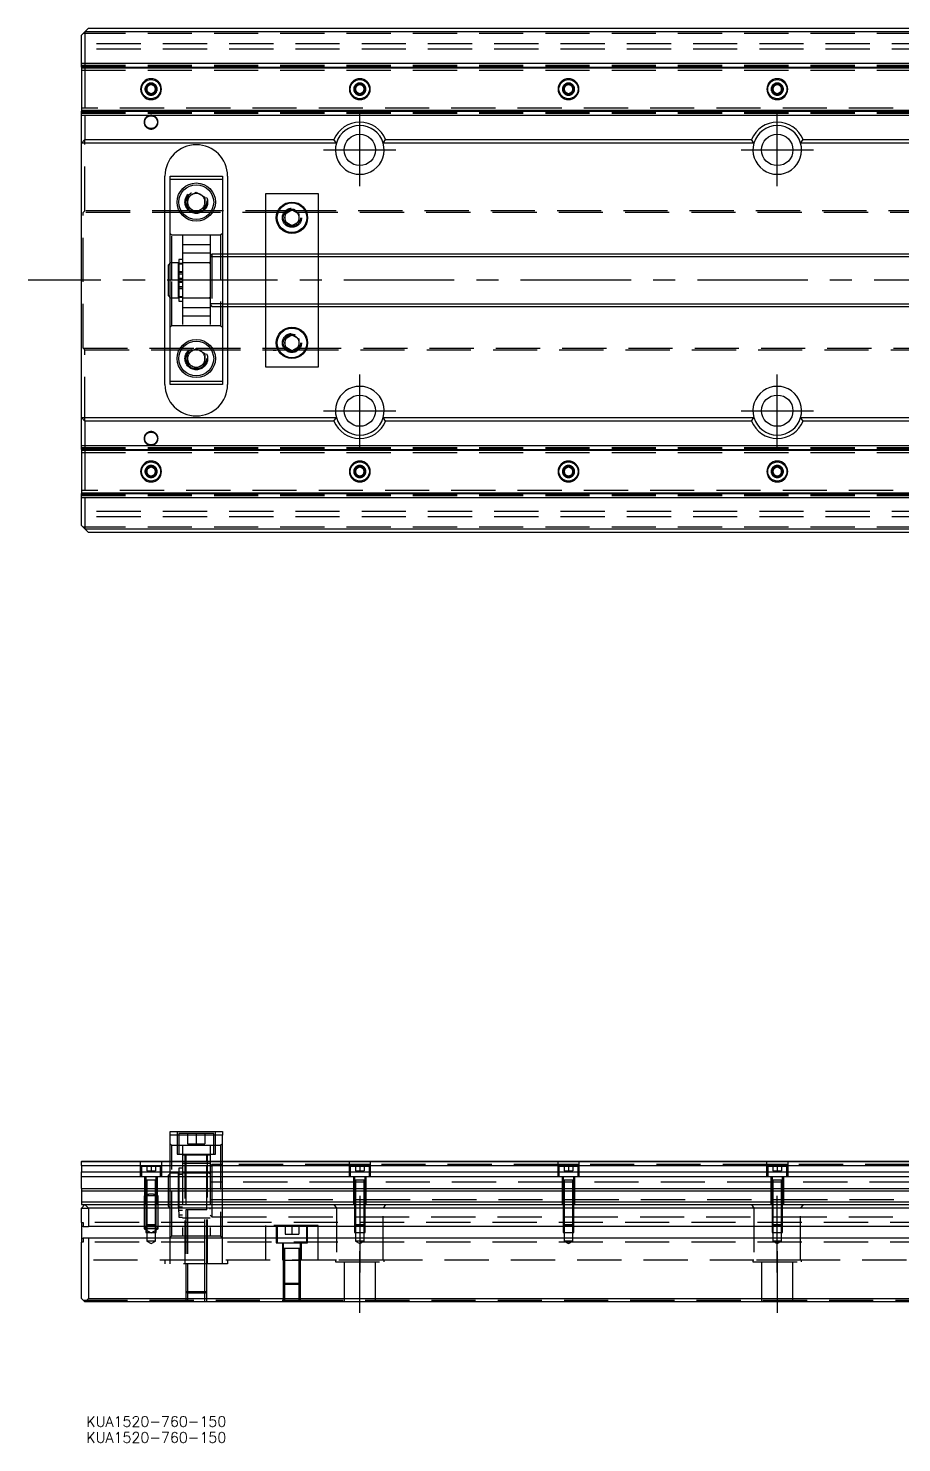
# Model space of a CAD drawing. Extents: x -15 to 1006, y -334 to 81.
# Drawn here: x -15.3 to 235.8, y -334.4 to 72.5 of the extents above; entities that cross this region are included whole.
import ezdxf

# ---------------------------------------------------------------- set-up
doc = ezdxf.new("R2010")
doc.units = 0
doc.linetypes.add('CENTER', pattern=[50.8, 31.75, -6.35, 6.35, -6.35])
doc.linetypes.add('DASHED', pattern=[19.05, 12.7, -6.35])
doc.layers.get('0').update_dxf_attribs({"linetype": 'CONTINUOUS'})
doc.layers.add('CENTER', color=1, linetype='CENTER')
doc.styles.get("Standard").update_dxf_attribs({"font": 'txt.shx', "height": 3, "bigfont": 'bigfont.shx'})

# ---------------------------------------------------------------- blocks, each defined once
blk = doc.blocks.new('*U2')
at = {"color": 7, "linetype": 'CONTINUOUS'}
blk.add_text('KUA1520-760-150', height=3, dxfattribs=at).set_placement((1.38, -329.79))
blk = doc.blocks.new('*U3')
at = {"color": 7, "linetype": 'CONTINUOUS'}
blk.add_text('KUA1520-760-150', height=3, dxfattribs=at).set_placement((1.38, -334.37))

msp = doc.modelspace()

# ---------------------------------------------------------------- linework, layer by layer
at = {"color": 7, "linetype": 'CONTINUOUS'}
for p, q in [((1, 71.5), (0, 70.5)), ((0, 62.5), (0, 70.5)), ((2, 72.5), (1, 71.5)), ((1, 71.5), (1, 62.5)), ((305, 71.5), (1, 71.5)), ((2, 72.5), (305, 72.5)), ((0, 61.32), (0, 62.5)), ((0, 62.5), (305, 62.5)), ((0, 61.32), (305, 61.32)), ((0, 61.32), (0, 61.1)), ((0, 61.1), (305, 61.1)), ((0, 61.1), (0, 48.9)), ((18.75, 55.72), (20, 56.44)), ((18.75, 54.28), (18.75, 55.72)), ((20, 53.56), (18.75, 54.28)), ((20, 56.44), (21.25, 55.72)), ((21.25, 54.28), (20, 53.56)), ((21.25, 55.72), (21.25, 54.28)), ((78.75, 55.72), (80, 56.44)), ((78.75, 54.28), (78.75, 55.72)), ((80, 53.56), (78.75, 54.28)), ((80, 56.44), (81.25, 55.72)), ((81.25, 54.28), (80, 53.56)), ((81.25, 55.72), (81.25, 54.28)), ((138.75, 55.72), (140, 56.44)), ((138.75, 54.28), (138.75, 55.72)), ((140, 53.56), (138.75, 54.28)), ((140, 56.44), (141.25, 55.72)), ((141.25, 54.28), (140, 53.56)), ((141.25, 55.72), (141.25, 54.28)), ((198.75, 55.72), (200, 56.44)), ((198.75, 54.28), (198.75, 55.72)), ((200, 53.56), (198.75, 54.28)), ((200, 56.44), (201.25, 55.72)), ((201.25, 54.28), (200, 53.56)), ((201.25, 55.72), (201.25, 54.28)), ((0, 48.9), (0, 48.68)), ((0, 48.9), (305, 48.9)), ((0, 47.5), (0, 48.68)), ((0, 48.68), (305, 48.68)), ((0, 39.5), (0, 47.5)), ((0, 47.5), (305, 47.5)), ((1, 47.5), (1, 40.5)), ((0, 39.5), (1, 40.5)), ((0, -39.5), (0, 39.5)), ((73.29, 39.5), (0, 39.5)), ((1, 40.5), (72.58, 40.5)), ((73.29, 39.5), (72.58, 40.5)), ((86.71, 39.5), (87.42, 40.5)), ((193.29, 39.5), (86.71, 39.5)), ((87.42, 40.5), (192.58, 40.5)), ((193.29, 39.5), (192.58, 40.5)), ((206.71, 39.5), (207.42, 40.5)), ((305, 39.5), (206.71, 39.5)), ((207.42, 40.5), (305, 40.5)), ((24, -30), (24, 30)), ((25.5, 29), (25.5, 30)), ((25.5, 30), (40.5, 30)), ((25.5, -29), (25.5, 29)), ((40.5, 29), (25.5, 29)), ((40.5, 30), (40.5, 29)), ((40.5, 29), (40.5, -29)), ((42, 30), (42, 7.5)), ((30.5, 23.94), (33, 25.39)), ((33, 25.39), (35.5, 23.94)), ((53, 7.5), (53, 25)), ((53, 25), (68, 25)), ((68, 25), (68, 7.5)), ((30.5, 21.06), (30.5, 23.94)), ((33, 19.61), (30.5, 21.06)), ((35.5, 21.06), (33, 19.61)), ((35.5, 23.94), (35.5, 21.06)), ((58.5, 19.15), (60.5, 20.31)), ((58.5, 16.85), (58.5, 19.15)), ((60.5, 15.69), (58.5, 16.85)), ((60.5, 20.31), (62.5, 19.15)), ((62.5, 16.85), (60.5, 15.69)), ((62.5, 19.15), (62.5, 16.85)), ((25.5, 5), (25, 4.5)), ((25, -4.5), (25, 4.5)), ((305, 7.5), (40.5, 7.5)), ((25, -4.5), (25.5, -5)), ((40.5, -7.5), (305, -7.5)), ((42, -7.5), (42, -30)), ((53, -25), (53, -7.5)), ((68, -7.5), (68, -25)), ((58.5, -16.85), (60.5, -15.69)), ((60.5, -15.69), (62.5, -16.85)), ((30.5, -21.06), (33, -19.61)), ((33, -19.61), (35.5, -21.06)), ((58.5, -19.15), (58.5, -16.85)), ((60.5, -20.31), (58.5, -19.15)), ((62.5, -19.15), (60.5, -20.31)), ((62.5, -16.85), (62.5, -19.15)), ((30.5, -23.94), (30.5, -21.06)), ((33, -25.39), (30.5, -23.94)), ((35.5, -23.94), (33, -25.39)), ((35.5, -21.06), (35.5, -23.94)), ((68, -25), (53, -25)), ((25.5, -30), (25.5, -29)), ((25.5, -29), (40.5, -29)), ((40.5, -30), (25.5, -30)), ((40.5, -29), (40.5, -30)), ((0, -39.5), (73.29, -39.5)), ((1, -40.5), (0, -39.5)), ((0, -47.5), (0, -39.5)), ((72.58, -40.5), (1, -40.5)), ((1, -40.5), (1, -47.5)), ((72.58, -40.5), (73.29, -39.5)), ((86.71, -39.5), (193.29, -39.5)), ((87.42, -40.5), (86.71, -39.5)), ((192.58, -40.5), (87.42, -40.5)), ((192.58, -40.5), (193.29, -39.5)), ((206.71, -39.5), (305, -39.5)), ((207.42, -40.5), (206.71, -39.5)), ((305, -40.5), (207.42, -40.5)), ((0, -48.68), (0, -47.5)), ((0, -47.5), (305, -47.5)), ((0, -48.68), (305, -48.68)), ((0, -48.68), (0, -48.9)), ((0, -48.9), (0, -61.1)), ((0, -48.9), (305, -48.9)), ((18.75, -54.28), (20, -53.56)), ((18.75, -55.72), (18.75, -54.28)), ((20, -56.44), (18.75, -55.72)), ((20, -53.56), (21.25, -54.28)), ((21.25, -55.72), (20, -56.44)), ((21.25, -54.28), (21.25, -55.72)), ((78.75, -54.28), (80, -53.56)), ((78.75, -55.72), (78.75, -54.28)), ((80, -56.44), (78.75, -55.72)), ((80, -53.56), (81.25, -54.28)), ((81.25, -55.72), (80, -56.44)), ((81.25, -54.28), (81.25, -55.72)), ((138.75, -54.28), (140, -53.56)), ((138.75, -55.72), (138.75, -54.28)), ((140, -56.44), (138.75, -55.72)), ((140, -53.56), (141.25, -54.28)), ((141.25, -55.72), (140, -56.44)), ((141.25, -54.28), (141.25, -55.72)), ((198.75, -54.28), (200, -53.56)), ((198.75, -55.72), (198.75, -54.28)), ((200, -56.44), (198.75, -55.72)), ((200, -53.56), (201.25, -54.28)), ((201.25, -55.72), (200, -56.44)), ((201.25, -54.28), (201.25, -55.72)), ((0, -61.1), (305, -61.1)), ((0, -61.1), (0, -61.32)), ((0, -62.5), (0, -61.32)), ((0, -61.32), (305, -61.32)), ((0, -70.5), (0, -62.5)), ((0, -62.5), (305, -62.5)), ((1, -62.5), (1, -71.5)), ((0, -70.5), (1, -71.5)), ((1, -71.5), (2, -72.5)), ((1, -71.5), (305, -71.5)), ((305, -72.5), (2, -72.5)), ((25.5, -245.88), (25.5, -244.88)), ((25.5, -244.88), (40.5, -244.88)), ((25.5, -253.38), (25.5, -245.88)), ((40.5, -245.88), (25.5, -245.88)), ((40.5, -244.88), (40.5, -245.88)), ((40.5, -253.38), (40.5, -245.88)), ((0, -253.38), (0, -253.51)), ((0, -253.38), (309.5, -253.38)), ((0, -254.59), (0, -253.51)), ((0, -253.51), (309.5, -253.51)), ((0, -254.59), (309.5, -254.59)), ((0, -254.59), (0, -256.46)), ((0, -257.81), (0, -256.46)), ((0, -256.46), (309.5, -256.46)), ((0, -261.29), (0, -257.81)), ((0, -257.81), (309.5, -257.81)), ((0, -261.29), (309.5, -261.29)), ((0, -261.29), (0, -261.88)), ((0, -261.88), (309.5, -261.88)), ((0, -261.88), (0, -265.08)), ((0, -265.08), (0, -265.88)), ((0, -265.08), (760, -265.08)), ((0, -266.88), (1, -265.88)), ((0, -265.88), (1, -265.88)), ((0, -271.03), (0, -266.88)), ((1, -265.88), (759, -265.88)), ((1, -265.88), (2, -266.88)), ((2, -266.88), (2, -272.18)), ((758, -266.88), (2, -266.88)), ((0, -271.03), (0, -272.18)), ((0, -271.03), (0.5, -271.03)), ((0, -272.18), (0, -275.58)), ((0.5, -272.18), (0, -272.18)), ((0.5, -271.03), (0.5, -272.18)), ((0.5, -272.18), (2, -272.18)), ((758, -272.18), (2, -272.18)), ((0, -275.58), (0, -276.73)), ((0, -275.58), (0.5, -275.58)), ((2, -275.58), (0.5, -275.58)), ((0.5, -275.58), (0.5, -276.73)), ((758, -275.58), (2, -275.58)), ((2, -275.58), (2, -292.88)), ((0.5, -276.73), (0, -276.73)), ((0, -292.88), (0, -276.73)), ((1, -293.88), (0, -292.88)), ((2, -292.88), (1, -293.88)), ((2, -292.88), (758, -292.88)), ((759, -293.88), (1, -293.88))]:
    msp.add_line(p, q, dxfattribs=at)
at = {"color": 3, "linetype": 'DASHED'}
for p, q in [((317.5, 71), (0.5, 71)), ((760, 68), (0, 68)), ((760, 66.5), (0, 66.5)), ((0, 61.91), (305, 61.91)), ((0, 61.7), (760, 61.7)), ((0, 61.26), (309.5, 61.26)), ((1, 62.5), (1, 47.5)), ((0, 60.5), (309.5, 60.5)), ((18.5, 55), (18.52, 55.22)), ((78.5, 55), (78.52, 55.22)), ((138.5, 55), (138.52, 55.22)), ((198.5, 55), (198.52, 55.22)), ((309.5, 49.5), (0, 49.5)), ((0, 48.74), (309.5, 48.74)), ((0, 48.3), (760, 48.3)), ((0, 48.09), (305, 48.09)), ((1, 20), (1, 40.5)), ((35.98, 22.86), (36, 22.5)), ((1, 20), (0.5, 19.5)), ((0.5, -19.5), (0.5, 19.5)), ((33, 19.5), (0.5, 19.5)), ((33, 20), (1, 20)), ((59.86, 20), (33, 20)), ((59.03, 19.5), (33, 19.5)), ((58, 18), (58.02, 18.3)), ((759, 20), (61.14, 20)), ((759.5, 19.5), (61.97, 19.5)), ((26, 13), (25.5, 13.5)), ((29, 13), (26, 13)), ((26, 0), (26, 13)), ((37, 13), (29, 13)), ((29, 13), (29, 0)), ((40, 13), (37, 13)), ((37, 13), (37, 0)), ((40.5, 13.5), (40, 13)), ((40, 13), (40, -13)), ((37, 10.2), (29, 10.2)), ((27.85, 5), (25.5, 5)), ((27.85, -5), (27.85, 5)), ((29, 4.8), (27.85, 4.8)), ((29, 6), (28, 6)), ((28, 6), (28, -6)), ((29, 4.65), (28, 4.65)), ((37, 7.8), (29, 7.8)), ((36.7, 5), (29, 5)), ((36.7, 5), (29, 5)), ((37, 5), (36.7, 5)), ((37.5, 7.5), (37, 7)), ((40.5, 6.75), (37, 6.75)), ((40.5, 7.5), (37.5, 7.5)), ((37.5, 7.5), (37.5, -7.5)), ((42, 7.5), (42, 2.5)), ((53, 2.5), (53, 7.5)), ((68, 7.5), (68, 2.5)), ((26, -13), (26, 0)), ((29, 2.4), (28, 2.4)), ((28, 2.34), (29, 2.34)), ((29, 1.8), (28, 1.8)), ((28, 0.6), (29, 0.6)), ((28, 0.3), (29, 0.3)), ((29, 0), (29, -13)), ((37, 0), (37, -13)), ((42, 2.5), (42, -2.5)), ((53, -2.5), (53, 2.5)), ((68, 2.5), (68, -2.5)), ((28, -0.3), (29, -0.3)), ((29, -0.6), (28, -0.6)), ((28, -1.8), (29, -1.8)), ((29, -2.34), (28, -2.34)), ((28, -2.4), (29, -2.4)), ((42, -2.5), (42, -7.5)), ((53, -7.5), (53, -2.5)), ((68, -2.5), (68, -7.5)), ((25.5, -5), (27.85, -5)), ((27.85, -4.8), (29, -4.8)), ((28, -4.65), (29, -4.65)), ((28, -6), (29, -6)), ((29, -5), (36.7, -5)), ((29, -5), (36.7, -5)), ((29, -7.8), (37, -7.8)), ((36.7, -5), (37, -5)), ((40.5, -6.75), (37, -6.75)), ((37, -7), (37.5, -7.5)), ((37.5, -7.5), (40.5, -7.5)), ((29, -10.2), (37, -10.2)), ((25.5, -13.5), (26, -13)), ((26, -13), (29, -13)), ((29, -13), (37, -13)), ((37, -13), (40, -13)), ((40, -13), (40.5, -13.5)), ((0.5, -19.5), (33, -19.5)), ((0.5, -19.5), (1, -20)), ((1, -40.5), (1, -20)), ((1, -20), (33, -20)), ((33, -19.5), (59.03, -19.5)), ((33, -20), (59.86, -20)), ((58, -18), (58.02, -17.7)), ((61.14, -20), (759, -20)), ((61.97, -19.5), (759.5, -19.5)), ((30, -22.5), (30.02, -22.15)), ((0, -48.09), (305, -48.09)), ((0, -48.3), (760, -48.3)), ((0, -48.74), (309.5, -48.74)), ((1, -47.5), (1, -62.5)), ((0, -49.5), (309.5, -49.5)), ((18.5, -55), (18.52, -54.75)), ((78.5, -55), (78.52, -54.75)), ((138.5, -55), (138.52, -54.75)), ((198.5, -55), (198.52, -54.75)), ((309.5, -60.5), (0, -60.5)), ((0, -61.26), (309.5, -61.26)), ((0, -61.7), (760, -61.7)), ((0, -61.91), (305, -61.91)), ((760, -66.5), (0, -66.5)), ((760, -68), (0, -68)), ((317.5, -71), (0.5, -71)), ((27.5, -244.88), (27.5, -251.38)), ((28, -245.38), (28, -251.38)), ((38, -245.38), (28, -245.38)), ((30.5, -245.38), (30.5, -248.38)), ((33, -245.38), (33, -248.38)), ((35.5, -245.38), (35.5, -248.38)), ((38, -251.38), (38, -245.38)), ((38.5, -251.38), (38.5, -244.88)), ((26, -248.88), (25.5, -248.38)), ((29, -248.88), (26, -248.88)), ((26, -274.88), (26, -248.88)), ((27.5, -251.38), (38.5, -251.38)), ((29, -248.88), (29, -251.38)), ((37, -248.88), (29, -248.88)), ((29, -251.38), (29, -253.38)), ((37, -251.68), (29, -251.68)), ((29.75, -251.38), (29.75, -282.88)), ((30, -251.38), (30, -253.38)), ((30.5, -248.38), (33, -248.38)), ((33, -248.38), (35.5, -248.38)), ((36, -253.38), (36, -251.38)), ((36.25, -282.88), (36.25, -251.38)), ((37, -248.88), (37, -251.38)), ((40, -248.88), (37, -248.88)), ((37, -251.38), (37, -253.38)), ((40.5, -248.38), (40, -248.88)), ((40, -248.88), (40, -274.88)), ((17, -257.88), (17, -253.38)), ((17.25, -254.88), (17.25, -257.88)), ((22.75, -254.88), (17.25, -254.88)), ((18.75, -254.88), (18.75, -256.18)), ((18.75, -256.18), (20, -256.18)), ((20, -254.88), (20, -256.18)), ((20, -256.18), (21.25, -256.18)), ((21.25, -254.88), (21.25, -256.18)), ((22.75, -257.88), (22.75, -254.88)), ((23, -253.38), (23, -257.88)), ((25.5, -265.88), (25.5, -253.38)), ((29, -255.43), (28, -255.43)), ((28, -255.43), (28, -266.65)), ((29, -253.38), (29, -274.88)), ((30, -254.08), (29, -254.08)), ((30, -253.38), (30, -267.38)), ((36, -254.08), (30, -254.08)), ((36, -267.38), (36, -253.38)), ((37, -254.08), (36, -254.08)), ((37, -253.38), (37, -274.88)), ((37.5, -254.38), (37, -254.88)), ((40.5, -254.38), (37.5, -254.38)), ((37.5, -254.38), (37.5, -261.88)), ((40.5, -265.88), (40.5, -253.38)), ((77, -254.38), (40.5, -254.38)), ((77, -257.88), (77, -253.38)), ((83, -254.38), (77, -254.38)), ((77.25, -254.88), (77.25, -257.88)), ((82.75, -254.88), (77.25, -254.88)), ((78.75, -254.88), (78.75, -256.18)), ((78.75, -256.18), (80, -256.18)), ((80, -254.88), (80, -256.18)), ((80, -256.18), (81.25, -256.18)), ((81.25, -254.88), (81.25, -256.18)), ((82.75, -257.88), (82.75, -254.88)), ((83, -253.38), (83, -257.88)), ((137, -254.38), (83, -254.38)), ((137, -257.88), (137, -253.38)), ((143, -254.38), (137, -254.38)), ((137.25, -254.88), (137.25, -257.88)), ((142.75, -254.88), (137.25, -254.88)), ((138.75, -254.88), (138.75, -256.18)), ((138.75, -256.18), (140, -256.18)), ((140, -254.88), (140, -256.18)), ((140, -256.18), (141.25, -256.18)), ((141.25, -254.88), (141.25, -256.18)), ((142.75, -257.88), (142.75, -254.88)), ((143, -253.38), (143, -257.88)), ((197, -254.38), (143, -254.38)), ((197, -257.88), (197, -253.38)), ((203, -254.38), (197, -254.38)), ((197.25, -254.88), (197.25, -257.88)), ((202.75, -254.88), (197.25, -254.88)), ((198.75, -254.88), (198.75, -256.18)), ((198.75, -256.18), (200, -256.18)), ((200, -254.88), (200, -256.18)), ((200, -256.18), (201.25, -256.18)), ((201.25, -254.88), (201.25, -256.18)), ((202.75, -257.88), (202.75, -254.88)), ((203, -253.38), (203, -257.88)), ((257, -254.38), (203, -254.38)), ((23, -257.88), (17, -257.88)), ((18.25, -265.88), (18.25, -257.88)), ((18.5, -257.88), (18.5, -258.88)), ((18.5, -258.87), (18.5, -258.88)), ((21.5, -258.88), (18.5, -258.88)), ((18.5, -258.88), (18.5, -258.88)), ((18.5, -258.88), (18.5, -265.88)), ((20, -258.88), (18.5, -258.88)), ((18.75, -258.88), (18.75, -265.88)), ((21.5, -258.88), (20, -258.88)), ((21.25, -265.88), (21.25, -258.88)), ((21.5, -258.88), (21.5, -257.88)), ((21.5, -258.88), (21.5, -258.87)), ((21.5, -258.88), (21.5, -258.88)), ((21.5, -265.88), (21.5, -258.88)), ((21.75, -257.88), (21.75, -265.88)), ((25.5, -256.88), (25, -257.38)), ((25, -261.88), (25, -257.38)), ((27.85, -256.88), (25.5, -256.88)), ((27.85, -261.88), (27.85, -256.88)), ((29, -257.08), (27.85, -257.08)), ((29, -257.23), (28, -257.23)), ((36.7, -256.88), (29, -256.88)), ((36.7, -256.88), (29, -256.88)), ((37, -256.88), (36.7, -256.88)), ((40.5, -259.38), (37, -259.38)), ((78.25, -259.38), (40.5, -259.38)), ((83, -257.88), (77, -257.88)), ((78.25, -265.88), (78.25, -257.88)), ((78.5, -259.38), (78.25, -259.38)), ((78.5, -257.88), (78.5, -258.88)), ((78.5, -258.87), (78.5, -258.88)), ((81.5, -258.88), (78.5, -258.88)), ((80, -258.88), (78.5, -258.88)), ((78.5, -258.88), (78.5, -265.88)), ((78.5, -258.88), (78.5, -258.88)), ((81.5, -258.88), (78.5, -258.88)), ((78.75, -259.38), (78.5, -259.38)), ((78.75, -258.88), (78.75, -265.88)), ((81.25, -259.38), (78.75, -259.38)), ((81.5, -258.88), (80, -258.88)), ((81.25, -265.88), (81.25, -258.88)), ((81.5, -259.38), (81.25, -259.38)), ((81.5, -258.88), (81.5, -257.88)), ((81.5, -258.88), (81.5, -258.87)), ((81.5, -265.88), (81.5, -258.88)), ((81.5, -258.88), (81.5, -258.88)), ((81.75, -259.38), (81.5, -259.38)), ((81.75, -257.88), (81.75, -265.88)), ((138.25, -259.38), (81.75, -259.38)), ((143, -257.88), (137, -257.88)), ((138.25, -265.88), (138.25, -257.88)), ((138.5, -259.38), (138.25, -259.38)), ((138.5, -257.88), (138.5, -258.88)), ((138.5, -258.87), (138.5, -258.88)), ((138.5, -258.88), (138.5, -258.88)), ((138.5, -258.88), (138.5, -265.88)), ((140, -258.88), (138.5, -258.88)), ((138.75, -259.38), (138.5, -259.38)), ((138.75, -258.88), (138.75, -265.88)), ((141.25, -259.38), (138.75, -259.38)), ((141.5, -258.88), (140, -258.88)), ((141.25, -265.88), (141.25, -258.88)), ((141.5, -259.38), (141.25, -259.38)), ((141.5, -258.88), (141.5, -257.88)), ((141.5, -258.88), (141.5, -258.87)), ((141.5, -258.88), (141.5, -258.88)), ((141.5, -265.88), (141.5, -258.88)), ((141.75, -259.38), (141.5, -259.38)), ((141.75, -257.88), (141.75, -265.88)), ((198.25, -259.38), (141.75, -259.38)), ((203, -257.88), (197, -257.88)), ((198.25, -265.88), (198.25, -257.88)), ((198.5, -259.38), (198.25, -259.38)), ((198.5, -257.88), (198.5, -258.88)), ((198.5, -258.87), (198.5, -258.88)), ((198.5, -258.88), (198.5, -258.88)), ((198.5, -258.88), (198.5, -265.88)), ((200, -258.88), (198.5, -258.88)), ((198.75, -259.38), (198.5, -259.38)), ((198.75, -258.88), (198.75, -265.88)), ((201.25, -259.38), (198.75, -259.38)), ((201.5, -258.88), (200, -258.88)), ((201.25, -265.88), (201.25, -258.88)), ((201.5, -259.38), (201.25, -259.38)), ((201.5, -258.88), (201.5, -257.88)), ((201.5, -258.88), (201.5, -258.87)), ((201.5, -258.88), (201.5, -258.88)), ((201.5, -265.88), (201.5, -258.88)), ((201.75, -259.38), (201.5, -259.38)), ((201.75, -257.88), (201.75, -265.88)), ((258.25, -259.38), (201.75, -259.38)), ((0, -261.88), (309.5, -261.88)), ((18, -263.38), (18, -265.88)), ((18.25, -263.38), (18, -263.38)), ((18.5, -263.38), (18.25, -263.38)), ((18.75, -263.38), (18.5, -263.38)), ((21.25, -263.38), (18.75, -263.38)), ((20.06, -262.88), (19.94, -262.88)), ((21.5, -263.38), (21.25, -263.38)), ((21.75, -263.38), (21.5, -263.38)), ((22, -263.38), (21.75, -263.38)), ((22, -265.88), (22, -263.38)), ((25, -265.88), (25, -261.88)), ((27.85, -266.88), (27.85, -261.88)), ((37, -264.38), (40.5, -264.38)), ((37.5, -261.88), (37.5, -269.38)), ((40.5, -264.38), (78.25, -264.38)), ((78.25, -264.38), (78.5, -264.38)), ((78.5, -264.38), (78.75, -264.38)), ((78.75, -264.38), (81.25, -264.38)), ((81.25, -264.38), (81.5, -264.38)), ((81.5, -264.38), (81.75, -264.38)), ((81.75, -264.38), (138.25, -264.38)), ((138.25, -264.38), (138.5, -264.38)), ((138.5, -264.38), (138.75, -264.38)), ((138.75, -264.38), (141.25, -264.38)), ((141.25, -264.38), (141.5, -264.38)), ((141.5, -264.38), (141.75, -264.38)), ((141.75, -264.38), (198.25, -264.38)), ((198.25, -264.38), (198.5, -264.38)), ((198.5, -264.38), (198.75, -264.38)), ((198.75, -264.38), (201.25, -264.38)), ((201.25, -264.38), (201.5, -264.38)), ((201.5, -264.38), (201.75, -264.38)), ((201.75, -264.38), (258, -264.38)), ((0, -266.88), (2, -266.88)), ((18, -265.88), (18, -272.18)), ((18.5, -265.88), (18.5, -271.63)), ((18.5, -265.88), (18.5, -271.63)), ((18.75, -265.88), (18.75, -271.88)), ((21.25, -271.88), (21.25, -265.88)), ((21.5, -271.63), (21.5, -265.88)), ((21.5, -271.63), (21.5, -265.88)), ((22, -272.18), (22, -265.88)), ((25, -266.38), (25, -265.88)), ((25, -266.38), (25.5, -266.88)), ((25.5, -272.18), (25.5, -265.88)), ((27.85, -266.68), (29, -266.68)), ((28, -266.52), (29, -266.52)), ((28, -266.52), (29, -266.52)), ((28, -267.96), (28, -266.65)), ((29, -267.61), (28, -267.61)), ((28, -267.96), (28, -269.39)), ((30, -267.37), (30, -282.88)), ((36, -267.38), (30, -267.38)), ((36, -267.38), (30, -267.38)), ((36, -267.38), (30, -267.38)), ((30.5, -267.38), (30.5, -282.88)), ((35.5, -282.88), (35.5, -267.38)), ((36, -282.88), (36, -267.37)), ((40.5, -272.18), (40.5, -265.88)), ((72.58, -265.88), (73.29, -266.88)), ((73.29, -266.88), (73.29, -281.88)), ((78.5, -265.88), (78.5, -271.63)), ((78.5, -265.88), (78.5, -271.63)), ((78.75, -265.88), (78.75, -271.88)), ((81.25, -271.88), (81.25, -265.88)), ((81.5, -271.63), (81.5, -265.88)), ((81.5, -271.63), (81.5, -265.88)), ((87.42, -265.88), (86.71, -266.88)), ((86.71, -281.88), (86.71, -266.88)), ((138.5, -265.88), (138.5, -271.63)), ((138.5, -265.88), (138.5, -271.63)), ((138.75, -265.88), (138.75, -271.88)), ((141.25, -271.88), (141.25, -265.88)), ((141.5, -271.63), (141.5, -265.88)), ((141.5, -271.63), (141.5, -265.88)), ((192.58, -265.88), (193.29, -266.88)), ((193.29, -266.88), (193.29, -281.88)), ((198.5, -265.88), (198.5, -271.63)), ((198.5, -265.88), (198.5, -271.63)), ((198.75, -265.88), (198.75, -271.88)), ((201.25, -271.88), (201.25, -265.88)), ((201.5, -271.63), (201.5, -265.88)), ((201.5, -271.63), (201.5, -265.88)), ((207.42, -265.88), (206.71, -266.88)), ((206.71, -281.88), (206.71, -266.88)), ((759.5, -271.03), (0.5, -271.03)), ((18, -272.18), (18, -272.25)), ((18, -272.25), (18, -272.88)), ((18, -272.25), (18.17, -272.88)), ((18.5, -272.25), (18, -272.25)), ((18.5, -271.63), (18.75, -271.88)), ((18.5, -271.63), (18.5, -272.18)), ((18.5, -271.63), (21.5, -271.63)), ((18.5, -272.18), (18.5, -273.88)), ((21.5, -272.25), (18.5, -272.25)), ((18.75, -271.88), (18.75, -273.88)), ((21.25, -271.88), (18.75, -271.88)), ((21.25, -271.88), (21.5, -271.63)), ((21.25, -273.88), (21.25, -271.88)), ((21.5, -272.18), (21.5, -271.63)), ((21.5, -273.88), (21.5, -272.18)), ((22, -272.25), (21.5, -272.25)), ((21.83, -272.88), (22, -272.25)), ((22, -272.25), (22, -272.18)), ((22, -272.88), (22, -272.25)), ((25.5, -275.58), (25.5, -272.18)), ((28, -268.81), (29, -268.81)), ((28, -269.39), (28, -269.52)), ((28, -269.52), (29, -269.52)), ((29, -269.68), (37, -269.68)), ((29, -272.08), (37, -272.08)), ((37, -268.88), (37.5, -269.38)), ((37.5, -269.38), (40.5, -269.38)), ((40.5, -269.38), (78.5, -269.38)), ((40.5, -275.58), (40.5, -272.18)), ((68, -271.88), (53, -271.88)), ((53, -272.18), (53, -271.88)), ((53, -275.58), (53, -272.18)), ((56, -271.88), (56, -276.88)), ((56.25, -271.88), (56.25, -272.18)), ((56.25, -272.18), (56.25, -275.58)), ((58.5, -271.88), (58.5, -274.38)), ((60.5, -271.88), (60.5, -274.38)), ((62.5, -271.88), (62.5, -274.38)), ((64.75, -272.18), (64.75, -271.88)), ((64.75, -275.58), (64.75, -272.18)), ((65, -276.88), (65, -271.88)), ((68, -272.18), (68, -271.88)), ((68, -275.58), (68, -272.18)), ((78.5, -269.38), (78.75, -269.38)), ((78.5, -271.63), (78.75, -271.88)), ((78.5, -271.63), (78.5, -272.18)), ((78.5, -271.63), (81.5, -271.63)), ((78.5, -272.18), (78.5, -273.88)), ((78.75, -269.38), (81.25, -269.38)), ((78.75, -271.88), (78.75, -273.88)), ((81.25, -271.88), (78.75, -271.88)), ((81.25, -269.38), (81.5, -269.38)), ((81.25, -271.88), (81.5, -271.63)), ((81.25, -273.88), (81.25, -271.88)), ((81.5, -269.38), (138.5, -269.38)), ((81.5, -272.18), (81.5, -271.63)), ((81.5, -273.88), (81.5, -272.18)), ((138.5, -269.38), (138.75, -269.38)), ((138.5, -271.63), (138.75, -271.88)), ((138.5, -271.63), (138.5, -272.18)), ((138.5, -271.63), (141.5, -271.63)), ((138.5, -272.18), (138.5, -273.88)), ((138.75, -269.38), (141.25, -269.38)), ((138.75, -271.88), (138.75, -273.88)), ((141.25, -271.88), (138.75, -271.88)), ((141.25, -269.38), (141.5, -269.38)), ((141.25, -271.88), (141.5, -271.63)), ((141.25, -273.88), (141.25, -271.88)), ((141.5, -269.38), (198.5, -269.38)), ((141.5, -272.18), (141.5, -271.63)), ((141.5, -273.88), (141.5, -272.18)), ((198.5, -269.38), (198.75, -269.38)), ((198.5, -271.63), (198.75, -271.88)), ((198.5, -271.63), (198.5, -272.18)), ((198.5, -271.63), (201.5, -271.63)), ((198.5, -272.18), (198.5, -273.88)), ((198.75, -269.38), (201.25, -269.38)), ((198.75, -271.88), (198.75, -273.88)), ((201.25, -271.88), (198.75, -271.88)), ((201.25, -269.38), (201.5, -269.38)), ((201.25, -271.88), (201.5, -271.63)), ((201.25, -273.88), (201.25, -271.88)), ((201.5, -269.38), (258, -269.38)), ((201.5, -272.18), (201.5, -271.63)), ((201.5, -273.88), (201.5, -272.18)), ((18, -272.88), (20, -274.03)), ((22, -272.88), (18, -272.88)), ((18.5, -273.88), (21.5, -273.88)), ((18.75, -273.88), (18.75, -276.38)), ((18.75, -276.38), (20, -277.1)), ((21.25, -276.38), (18.75, -276.38)), ((20, -274.03), (22, -272.88)), ((20, -277.1), (21.25, -276.38)), ((21.25, -276.38), (21.25, -273.88)), ((25.5, -275.38), (26, -274.88)), ((25.5, -282.88), (25.5, -275.58)), ((26, -274.88), (29, -274.88)), ((29, -274.88), (37, -274.88)), ((29, -274.88), (37, -274.88)), ((37, -274.88), (40, -274.88)), ((40, -274.88), (40.5, -275.38)), ((40.5, -282.88), (40.5, -275.58)), ((53, -281.88), (53, -275.58)), ((56.25, -275.58), (56.25, -276.88)), ((58.5, -274.38), (60.5, -274.38)), ((60.5, -274.38), (62.5, -274.38)), ((64.75, -276.88), (64.75, -275.58)), ((68, -281.88), (68, -275.58)), ((78.5, -273.88), (81.5, -273.88)), ((78.75, -273.88), (78.75, -276.38)), ((78.75, -276.38), (80, -277.1)), ((81.25, -276.38), (78.75, -276.38)), ((80, -277.1), (81.25, -276.38)), ((81.25, -276.38), (81.25, -273.88)), ((138.5, -273.88), (141.5, -273.88)), ((138.75, -273.88), (138.75, -276.38)), ((138.75, -276.38), (140, -277.1)), ((141.25, -276.38), (138.75, -276.38)), ((140, -277.1), (141.25, -276.38)), ((141.25, -276.38), (141.25, -273.88)), ((198.5, -273.88), (201.5, -273.88)), ((198.75, -273.88), (198.75, -276.38)), ((198.75, -276.38), (200, -277.1)), ((201.25, -276.38), (198.75, -276.38)), ((200, -277.1), (201.25, -276.38)), ((201.25, -276.38), (201.25, -273.88)), ((759.5, -276.73), (0.5, -276.73)), ((56, -276.88), (65, -276.88)), ((57.75, -276.88), (57.75, -281.88)), ((58, -276.88), (58, -278.48)), ((58, -278.47), (58, -278.48)), ((63, -278.48), (58, -278.48)), ((63, -278.48), (58, -278.48)), ((58, -278.48), (58, -281.88)), ((58, -278.48), (58, -278.48)), ((58.4, -278.48), (58.4, -281.88)), ((62.6, -281.88), (62.6, -278.48)), ((63, -278.48), (63, -276.88)), ((63, -278.48), (63, -278.47)), ((63, -281.88), (63, -278.48)), ((63, -278.48), (63, -278.48)), ((63.25, -281.88), (63.25, -276.88)), ((73.29, -281.88), (0, -281.88)), ((24, -281.88), (24, -282.88)), ((42, -282.88), (24, -282.88)), ((30, -282.88), (30, -290.88)), ((30, -282.88), (30, -290.88)), ((30.5, -282.88), (30.5, -291.38)), ((35.5, -291.38), (35.5, -282.88)), ((36, -290.88), (36, -282.88)), ((36, -290.88), (36, -282.88)), ((42, -281.88), (42, -282.88)), ((58, -281.88), (58, -288.48)), ((58, -281.88), (58, -288.48)), ((58.4, -281.88), (62.6, -281.88)), ((58.4, -281.88), (58.4, -288.88)), ((62.6, -288.88), (62.6, -281.88)), ((63, -288.48), (63, -281.88)), ((63, -288.48), (63, -281.88)), ((73, -281.88), (73, -282.38)), ((73, -282.38), (87, -282.38)), ((86.71, -281.88), (73.29, -281.88)), ((75.5, -282.38), (75.5, -293.88)), ((84.5, -293.88), (84.5, -282.38)), ((193.29, -281.88), (86.71, -281.88)), ((87, -282.38), (87, -281.88)), ((193, -281.88), (193, -282.38)), ((193, -282.38), (207, -282.38)), ((206.71, -281.88), (193.29, -281.88)), ((195.5, -282.38), (195.5, -293.88)), ((204.5, -293.88), (204.5, -282.38)), ((313.29, -281.88), (206.71, -281.88)), ((207, -282.38), (207, -281.88)), ((58, -288.48), (58.4, -288.88)), ((58, -288.48), (58, -293.38)), ((58, -288.48), (63, -288.48)), ((58.4, -288.88), (58.4, -293.38)), ((62.6, -288.88), (58.4, -288.88)), ((62.6, -288.88), (63, -288.48)), ((62.6, -293.38), (62.6, -288.88)), ((63, -293.38), (63, -288.48)), ((30, -290.88), (30.5, -291.38)), ((30, -290.88), (30, -293.88)), ((30, -290.88), (36, -290.88)), ((30.5, -291.38), (30.5, -293.88)), ((35.5, -291.38), (30.5, -291.38)), ((35.5, -291.38), (36, -290.88)), ((35.5, -293.88), (35.5, -291.38)), ((36, -293.88), (36, -290.88)), ((0.5, -293.38), (58.5, -293.38)), ((58.5, -293.38), (58, -293.38)), ((58.5, -293.38), (59.03, -293.38)), ((59.03, -293.38), (61.97, -293.38)), ((61.97, -293.38), (62.5, -293.38)), ((62.5, -293.38), (759.5, -293.38)), ((63, -293.38), (62.5, -293.38))]:
    msp.add_line(p, q, dxfattribs=at)
at = {"color": 3, "linetype": 'CONTINUOUS'}
for p, q in [((305, 6.75), (40.5, 6.75)), ((40.5, -6.75), (305, -6.75))]:
    msp.add_line(p, q, dxfattribs=at)
at = {"color": 7, "linetype": 'CONTINUOUS'}
for centre, radius in [((20, 55), 2.75), ((80, 55), 2.75), ((140, 55), 2.75), ((200, 55), 2.75), ((80, 37.5), 4.5), ((200, 37.5), 4.5), ((33, 22.5), 5.5), ((33, 22.5), 5), ((60.5, 18), 4.5), ((60.5, 18), 4.25), ((60.5, -18), 4.5), ((60.5, -18), 4.25), ((33, -22.5), 5.5), ((33, -22.5), 5), ((80, -37.5), 4.5), ((200, -37.5), 4.5), ((20, -55), 2.75), ((80, -55), 2.75), ((140, -55), 2.75), ((200, -55), 2.75)]:
    msp.add_circle(centre, radius, dxfattribs=at)
at = {"color": 3, "linetype": 'DASHED'}
for centre, radius in [((20, 55), 1.5), ((80, 55), 1.5), ((140, 55), 1.5), ((200, 55), 1.5), ((20, 45.5), 1.83), ((33, 22.5), 3.25), ((33, 22.5), 3), ((60.5, 18), 2.75), ((60.5, 18), 2.5), ((60.5, -18), 2.75), ((60.5, -18), 2.5), ((33, -22.5), 3.25), ((33, -22.5), 3), ((20, -45.5), 1.83), ((20, -55), 1.5), ((80, -55), 1.5), ((140, -55), 1.5), ((200, -55), 1.5)]:
    msp.add_circle(centre, radius, dxfattribs=at)
at = {"color": 7, "linetype": 'CONTINUOUS'}
for centre, radius, start, end in [((20, 55), 3, 0, 180), ((80, 55), 3, 0, 180), ((140, 55), 3, 0, 180), ((200, 55), 3, 0, 180), ((20, 55), 3, 180, 0), ((80, 55), 3, 180, 0), ((140, 55), 3, 180, 0), ((200, 55), 3, 180, 0), ((80, 37.5), 8, 22.0243, 157.9757), ((200, 37.5), 8, 22.0243, 157.9757), ((80, 37.5), 7, 16.6015, 163.3985), ((200, 37.5), 7, 16.6015, 163.3985), ((33, 30), 9, 0, 180), ((80, 37.5), 7, 163.3985, 16.6015), ((200, 37.5), 7, 163.3985, 16.6015), ((33, -30), 9, 180, 0), ((80, -37.5), 7, 343.3985, 196.6015), ((200, -37.5), 7, 343.3985, 196.6015), ((80, -37.5), 8, 202.0243, 337.9757), ((80, -37.5), 7, 196.6015, 343.3985), ((200, -37.5), 8, 202.0243, 337.9757), ((200, -37.5), 7, 196.6015, 343.3985), ((20, -55), 3, 0, 180), ((80, -55), 3, 0, 180), ((140, -55), 3, 0, 180), ((200, -55), 3, 0, 180), ((20, -55), 3, 180, 0), ((80, -55), 3, 180, 0), ((140, -55), 3, 180, 0), ((200, -55), 3, 180, 0)]:
    msp.add_arc(centre, radius, start, end, dxfattribs=at)
at = {"color": 3, "linetype": 'DASHED'}
for centre, radius, start, end in [((20, 55), 1.75, 0, 180), ((20, 55), 1.75, 180, 0), ((20, 55), 1.25, 120, 180), ((20, 55), 1.25, 180, 240), ((20, 55), 1.25, 60, 120), ((20, 55), 1.25, 240, 300), ((20, 55), 1.25, 0, 60), ((20, 55), 1.25, 300, 0), ((80, 55), 1.75, 0, 180), ((80, 55), 1.75, 180, 0), ((80, 55), 1.25, 120, 180), ((80, 55), 1.25, 180, 240), ((80, 55), 1.25, 60, 120), ((80, 55), 1.25, 240, 300), ((80, 55), 1.25, 0, 60), ((80, 55), 1.25, 300, 0), ((140, 55), 1.75, 0, 180), ((140, 55), 1.75, 180, 0), ((140, 55), 1.25, 120, 180), ((140, 55), 1.25, 180, 240), ((140, 55), 1.25, 240, 300), ((140, 55), 1.25, 60, 120), ((140, 55), 1.25, 0, 60), ((140, 55), 1.25, 300, 0), ((200, 55), 1.75, 0, 180), ((200, 55), 1.75, 180, 0), ((200, 55), 1.25, 120, 180), ((200, 55), 1.25, 180, 240), ((200, 55), 1.25, 240, 300), ((200, 55), 1.25, 60, 120), ((200, 55), 1.25, 0, 60), ((200, 55), 1.25, 300, 0), ((20, 45.5), 2, 180, 90), ((20, 45.5), 2, 90, 180), ((33, 22.5), 2.5, 120, 180), ((33, 22.5), 2.5, 60, 120), ((33, 22.5), 2.5, 0, 60), ((33, 22.5), 2.5, 180, 240), ((33, 22.5), 2.5, 300, 0), ((33, 22.5), 2.5, 240, 300), ((60.5, 18), 2.1, 162.2472, 180), ((60.5, 18), 2.1, 180, 197.7528), ((60.5, 18), 2.1, 137.7528, 162.2472), ((60.5, 18), 2.1, 197.7528, 222.2472), ((60.5, 18), 2.1, 102.2472, 137.7528), ((60.5, 18), 2.1, 222.2472, 257.7528), ((60.5, 18), 2.1, 77.7528, 102.2472), ((60.5, 18), 2.1, 42.2472, 77.7528), ((60.5, 18), 2.1, 282.2472, 317.7528), ((60.5, 18), 2.1, 17.7528, 42.2472), ((60.5, 18), 2.1, 317.7528, 342.2472), ((60.5, 18), 2.1, 342.2472, 17.7528), ((60.5, 18), 2.1, 257.7528, 282.2472), ((36.7, 5.3), 0.3, 270, 360), ((36.7, -5.3), 0.3, 0, 90), ((60.5, -18), 2.1, 102.2472, 137.7528), ((60.5, -18), 2.1, 77.7528, 102.2472), ((60.5, -18), 2.1, 42.2472, 77.7528), ((33, -22.5), 2.5, 120, 180), ((33, -22.5), 2.5, 60, 120), ((33, -22.5), 2.5, 0, 60), ((55.5, -18), 2.1, 257.7528, 282.2472), ((60.5, -18), 2.1, 162.2472, 180), ((60.5, -18), 2.1, 180, 197.7528), ((60.5, -18), 2.1, 137.7528, 162.2472), ((60.5, -18), 2.1, 197.7528, 222.2472), ((60.5, -18), 2.1, 222.2472, 257.7528), ((60.5, -18), 2.1, 282.2472, 317.7528), ((60.5, -18), 2.1, 17.7528, 42.2472), ((60.5, -18), 2.1, 317.7528, 342.2472), ((60.5, -18), 2.1, 342.2472, 17.7528), ((33, -22.5), 2.5, 180, 240), ((33, -22.5), 2.5, 300, 0), ((33, -22.5), 2.5, 240, 300), ((20, -45.5), 2, 270, 180), ((20, -45.5), 2, 180, 270), ((20, -55), 1.75, 0, 180), ((20, -55), 1.75, 180, 0), ((20, -55), 1.25, 120, 180), ((20, -55), 1.25, 180, 240), ((20, -55), 1.25, 60, 120), ((20, -55), 1.25, 240, 300), ((20, -55), 1.25, 0, 60), ((20, -55), 1.25, 300, 0), ((80, -55), 1.75, 0, 180), ((80, -55), 1.75, 180, 0), ((80, -55), 1.25, 120, 180), ((80, -55), 1.25, 180, 240), ((80, -55), 1.25, 60, 120), ((80, -55), 1.25, 240, 300), ((80, -55), 1.25, 0, 60), ((80, -55), 1.25, 300, 0), ((140, -55), 1.75, 0, 180), ((140, -55), 1.75, 180, 0), ((140, -55), 1.25, 120, 180), ((140, -55), 1.25, 180, 240), ((140, -55), 1.25, 60, 120), ((140, -55), 1.25, 240, 300), ((140, -55), 1.25, 0, 60), ((140, -55), 1.25, 300, 0), ((200, -55), 1.75, 0, 180), ((200, -55), 1.75, 180, 0), ((200, -55), 1.25, 120, 180), ((200, -55), 1.25, 180, 240), ((200, -55), 1.25, 60, 120), ((200, -55), 1.25, 240, 300), ((200, -55), 1.25, 0, 60), ((200, -55), 1.25, 300, 0), ((36.7, -256.58), 0.3, 270, 360), ((19.94, -266.88), 4, 114.9511, 118.9695), ((19.94, -266.88), 4, 111.0599, 114.9511), ((19.94, -266.88), 4, 107.2682, 111.0599), ((19.94, -266.88), 4, 90, 107.2682), ((20.06, -266.88), 4, 72.7318, 90), ((20.06, -266.88), 4, 68.9401, 72.7318), ((20.06, -266.88), 4, 65.0489, 68.9401), ((20.06, -266.88), 4, 61.0305, 65.0489), ((36.7, -267.18), 0.3, 0, 90)]:
    msp.add_arc(centre, radius, start, end, dxfattribs=at)
at = {"layer": 'CENTER', "color": 1, "linetype": 'CENTER'}
for p, q in [((80, 27.1), (80, 47.9)), ((200, 27.1), (200, 47.9)), ((69.6, 37.5), (90.4, 37.5)), ((189.6, 37.5), (210.4, 37.5)), ((818.37, 0), (-15.28, 0)), ((80, -47.9), (80, -27.1)), ((200, -47.9), (200, -27.1)), ((69.6, -37.5), (90.4, -37.5)), ((189.6, -37.5), (210.4, -37.5)), ((80, -263.38), (80, -285.38)), ((200, -285.38), (200, -263.38)), ((80, -297.03), (80, -279.23)), ((200, -279.23), (200, -297.03))]:
    msp.add_line(p, q, dxfattribs=at)

# ---------------------------------------------------------------- block references
at = {"color": 7, "linetype": 'CONTINUOUS'}
for name in ['*U2', '*U3']:
    msp.add_blockref(name, (0, 0), dxfattribs=at)

doc.saveas('drawing.dxf')
